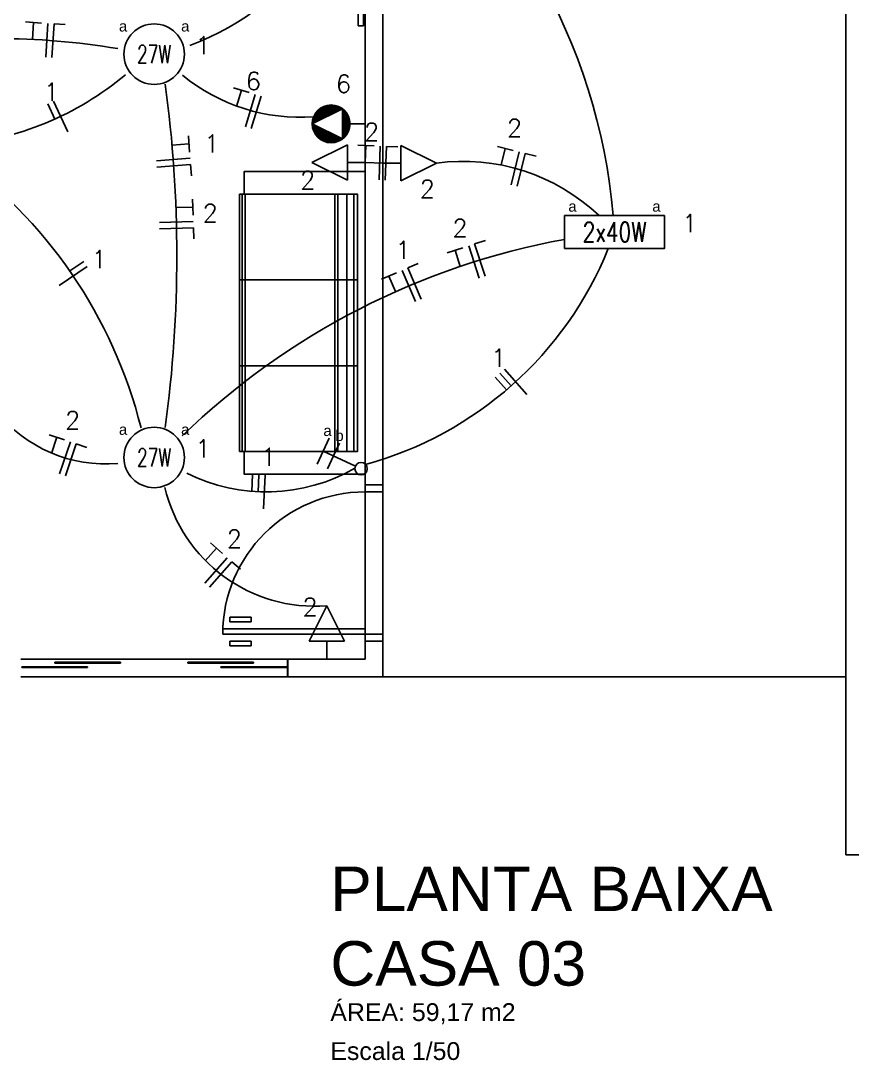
# Model space of a CAD drawing. Header units: metres. Extents: x 49 to 320, y -91 to 27.
# Drawn here: x 164.76 to 169.43, y -69.31 to -63.47 of the extents above; entities that cross this region are included whole.
import ezdxf
from ezdxf.enums import TextEntityAlignment as Align

# ---------------------------------------------------------------- set-up
doc = ezdxf.new("R2010")
doc.units = ezdxf.units.M
doc.header["$LTSCALE"] = 0.2
for name, color, linetype in [('ARQ-___-___-LEG', 3, 'Continuous'), ('ARQ-MOB-___-INT', 7, 'Continuous'), ('CIRCUITO', 7, 'Continuous'), ('CIRCUITO_FIACAO', 10, 'Continuous'), ('INTERRUPTORES', 6, 'Continuous'), ('LUMINARIAS', 1, 'Continuous'), ('SOMENTE_FIACAO', 3, 'Continuous'), ('SOMENTE_TUBULACAO', 5, 'Continuous'), ('TEXTO_INTERRUPTOR', 7, 'Continuous'), ('TOMADAS', 3, 'Continuous')]:
    doc.layers.add(name, color=color, linetype=linetype)
doc.styles.add('REGUA200', font='arial.ttf')
doc.styles.add('REGUA80', font='arial.ttf')
doc.styles.add('ROMANS', font='romans', dxfattribs={"height": 6})
doc.styles.get("Standard").update_dxf_attribs({"font": 'arial.ttf'})

# ---------------------------------------------------------------- blocks, each defined once
blk = doc.blocks.new('MBSOF232')
at = {"color": 0}
blk.add_lwpolyline([(100, 80), (-100, 80), (-100, 0), (-85, 0), (-85, -3), (85, -3), (85, 0), (100, 0)], close=True, dxfattribs=at)
at = {"layer": 'ARQ-MOB-___-INT'}
for p, q in [((85, 72.61), (-85, 72.61)), ((-28.51, -3), (-28.51, 75)), ((28.33, -3), (28.33, 75)), ((85, 67.93), (-85, 67.93)), ((85, 61.9), (-85, 61.9)), ((85, 59.89), (-85, 59.89)), ((85, 0.66), (-85, 0.66)), ((85, -1.35), (-85, -1.35))]:
    blk.add_line(p, q, dxfattribs=at)
blk.add_lwpolyline([(85, 0), (85, 75), (-85, 75), (-85, 0)], dxfattribs=at)
blk = doc.blocks.new('Titul1')
at = {"color": 6, "style": 'REGUA200', "width": 1.4}
blk.add_attdef('TITULO', (0, 0), '', height=5, dxfattribs=at)
at = {"color": 0, "style": 'REGUA80', "width": 1.4}
blk.add_attdef('ESCALA', (0, -3.98), '', height=2, dxfattribs=at)
blk = doc.blocks.new('*U345', base_point=(3476.24, 302.99))
at = {"linetype": 'Continuous'}
blk.add_circle((3476.24, 302.99), 17, dxfattribs=at)
at = {"linetype": 'Continuous', "style": 'ROMANS', "width": 0.7}
blk.add_text('27W', height=10, dxfattribs=at).set_placement((3476.2, 302.99), align=Align.MIDDLE)
blk = doc.blocks.new('*U346', base_point=(3476.24, 76.33))
at = {"linetype": 'Continuous'}
blk.add_circle((3476.24, 76.33), 17, dxfattribs=at)
at = {"linetype": 'Continuous', "style": 'ROMANS', "width": 0.7}
blk.add_text('27W', height=10, dxfattribs=at).set_placement((3476.2, 76.33), align=Align.MIDDLE)
blk = doc.blocks.new('*U395', base_point=(3734.74, 202.99))
blk.add_lwpolyline([(3706.74, 193.74), (3706.74, 212.24), (3762.74, 212.24), (3762.74, 193.74)], close=True)
at = {"style": 'ROMANS', "width": 0.75}
blk.add_text('2x40W', height=11, dxfattribs=at).set_placement((3734.74, 202.99), align=Align.MIDDLE)
blk = doc.blocks.new('*U407', base_point=(1850.74, 67.39))
for p, q in [((1827.1, 79.86), (1830.45, 87.13)), ((1832.93, 77.17), (1836.28, 84.44)), ((1827.1, 79.86), (1823.75, 72.6)), ((1845.26, 71.48), (1827.1, 79.86)), ((1832.93, 77.17), (1829.58, 69.91))]:
    blk.add_line(p, q)
blk.add_circle((1848.44, 70.02), 3.5)
blk = doc.blocks.new('*X411')
at = {"color": 0}
for p, q in [((339.16, 766.96), (342.24, 770.04)), ((339.75, 766.66), (343.31, 770.22)), ((340.34, 766.37), (344.28, 770.31)), ((340.93, 766.07), (345.18, 770.33)), ((341.52, 765.78), (346.02, 770.28)), ((342.1, 765.49), (346.8, 770.18)), ((342.69, 765.19), (347.55, 770.05)), ((343.28, 764.9), (348.26, 769.87)), ((332.44, 758.47), (337.42, 763.45)), ((332.52, 759.44), (337.42, 764.34)), ((332.71, 760.51), (337.42, 765.22)), ((333.04, 761.73), (337.42, 766.1)), ((333.63, 763.2), (337.42, 766.99)), ((335.06, 765.51), (337.24, 767.69)), ((337.98, 767.55), (339.55, 769.11)), ((338.57, 767.25), (341.02, 769.7)), ((343.87, 764.6), (348.94, 769.66)), ((344.46, 764.31), (349.58, 769.43)), ((345.05, 764.01), (350.2, 769.16)), ((345.64, 763.72), (350.79, 768.86)), ((346.23, 763.42), (351.35, 768.55)), ((346.82, 763.13), (351.89, 768.2)), ((347.41, 762.83), (352.41, 767.84)), ((348, 762.54), (352.9, 767.45)), ((348.59, 762.24), (353.38, 767.03)), ((349.18, 761.95), (353.83, 766.6)), ((349.77, 761.65), (354.25, 766.14)), ((350.35, 761.36), (354.66, 765.66)), ((350.94, 761.07), (355.04, 765.16)), ((351.53, 760.77), (355.4, 764.64)), ((352.12, 760.48), (355.74, 764.09)), ((352.71, 760.18), (356.05, 763.52)), ((353.3, 759.89), (356.33, 762.92)), ((332.42, 757.57), (337.42, 762.57)), ((332.47, 756.73), (337.42, 761.68)), ((332.56, 755.94), (337.42, 760.8)), ((332.7, 755.2), (337.42, 759.92)), ((332.87, 754.49), (337.42, 759.03)), ((333.08, 753.81), (337.42, 758.15)), ((333.32, 753.17), (337.42, 757.26)), ((333.59, 752.55), (337.42, 756.38)), ((343.27, 745.44), (353.9, 756.07)), ((344.07, 745.36), (355.67, 756.95)), ((344.93, 745.33), (357.42, 757.82)), ((345.85, 745.36), (357.38, 756.9)), ((353.89, 759.59), (356.59, 762.3)), ((354.48, 759.3), (356.82, 761.64)), ((355.07, 759), (357.02, 760.96)), ((355.66, 758.71), (357.19, 760.24)), ((356.25, 758.41), (357.31, 759.48)), ((356.84, 758.12), (357.39, 758.67)), ((333.88, 751.96), (337.42, 755.5)), ((334.2, 751.39), (337.42, 754.61)), ((334.55, 750.85), (337.42, 753.73)), ((334.91, 750.34), (337.42, 752.84)), ((335.3, 749.84), (337.42, 751.96)), ((335.71, 749.37), (337.42, 751.08)), ((336.15, 748.92), (337.42, 750.19)), ((336.6, 748.49), (337.42, 749.31)), ((338.66, 747.01), (341.53, 749.88)), ((339.23, 746.7), (343.3, 750.77)), ((339.83, 746.41), (345.06, 751.65)), ((340.45, 746.15), (346.83, 752.53)), ((341.11, 745.92), (348.6, 753.42)), ((341.79, 745.73), (350.37, 754.3)), ((342.51, 745.56), (352.13, 755.19)), ((346.85, 745.48), (357.27, 755.9)), ((347.95, 745.7), (357.05, 754.79)), ((349.23, 746.1), (356.65, 753.52)), ((350.84, 746.82), (355.93, 751.91)), ((337.08, 748.09), (337.42, 748.43)), ((337.58, 747.71), (337.99, 748.11)), ((338.11, 747.35), (339.76, 749))]:
    blk.add_line(p, q, dxfattribs=at)
blk = doc.blocks.new('*U414', base_point=(1850.74, 263.81))
for p, q in [((1820.99, 263.81), (1837.99, 272.31)), ((1837.99, 272.31), (1837.99, 255.31)), ((1837.99, 255.31), (1820.99, 263.81)), ((1842.24, 263.81), (1850.74, 263.81))]:
    blk.add_line(p, q)
blk.add_circle((1831.62, 263.81), 10.62)
at = {"xscale": 0.85, "yscale": 0.85, "zscale": 0.85, "rotation": 180}
blk.add_blockref('*X411', (2124.8, 907.96), dxfattribs=at)
blk = doc.blocks.new('*U425', base_point=(1829.21, -37.01))
for p, q in [((1819.21, -27.01), (1829.21, -7.01)), ((1829.21, -7.01), (1839.21, -27.01)), ((1839.21, -27.01), (1819.21, -27.01)), ((1829.21, -27.01), (1829.21, -37.01))]:
    blk.add_line(p, q)
blk = doc.blocks.new('*U426', base_point=(1850.74, 242.1))
for p, q in [((1820.74, 242.1), (1840.74, 252.1)), ((1840.74, 252.1), (1840.74, 232.1)), ((1840.74, 232.1), (1820.74, 242.1)), ((1840.74, 242.1), (1850.74, 242.1))]:
    blk.add_line(p, q)
blk = doc.blocks.new('*U427', base_point=(1860.74, 241.74))
for p, q in [((1870.74, 251.74), (1890.74, 241.74)), ((1870.74, 231.74), (1870.74, 251.74)), ((1870.74, 241.74), (1860.74, 241.74)), ((1890.74, 241.74), (1870.74, 231.74))]:
    blk.add_line(p, q)
blk = doc.blocks.new('*U434', base_point=(1605.24, 199.63))
at = {"linetype": 'ByBlock'}
for start, end in [(283.82247, 283.82247), (133.0073, 268.33735)]:
    blk.add_arc((1606.98, 259.32), 59.72, start, end, dxfattribs=at)
blk = doc.blocks.new('*U437', base_point=(1582.95, 306.12))
at = {"linetype": 'ByBlock'}
blk.add_arc((1651.12, -104.29), 416.04, 80.56994, 99.43006, dxfattribs=at)
blk = doc.blocks.new('*U439', base_point=(1555.21, 290.06))
at = {"linetype": 'ByBlock'}
for start, end in [(201.09787, 201.09787), (141.96764, 196.2101)]:
    blk.add_arc((1712.22, 167.25), 199.34, start, end, dxfattribs=at)
blk = doc.blocks.new('*U454', base_point=(1738.47, 286.17))
at = {"linetype": 'ByBlock'}
blk.add_arc((1024.38, 189.66), 720.58, 352.30262, 7.69738, dxfattribs=at)
blk = doc.blocks.new('*U455', base_point=(1723.55, 291.41))
at = {"linetype": 'ByBlock'}
blk.add_arc((1614.14, 421.38), 169.89, 274.61369, 310.09085, dxfattribs=at)
blk = doc.blocks.new('*U456', base_point=(1732.37, 92.94))
at = {"linetype": 'ByBlock'}
blk.add_arc((1470.13, 27.02), 270.4, 14.10915, 54.66184, dxfattribs=at)
blk = doc.blocks.new('*U457', base_point=(1719.32, 72.99))
at = {"linetype": 'ByBlock'}
for start, end in [(287.56289, 287.56289), (218.43399, 275.06739)]:
    blk.add_arc((1712.42, 150.79), 78.11, start, end, dxfattribs=at)
blk = doc.blocks.new('*U458', base_point=(1750.51, 67.49))
at = {"linetype": 'ByBlock'}
blk.add_arc((1795.17, 157.19), 100.2, 243.53123, 299.77846, dxfattribs=at)
blk = doc.blocks.new('*U459', base_point=(1738.24, 59.48))
at = {"linetype": 'ByBlock'}
blk.add_arc((1822.48, 79.27), 86.54, 193.2213, 274.46072, dxfattribs=at)
blk = doc.blocks.new('*U460', base_point=(1752.27, 307.91))
at = {"linetype": 'ByBlock'}
blk.add_arc((1702.12, 444.5), 145.5, 290.16087, 4.05589, dxfattribs=at)
blk = doc.blocks.new('*U461', base_point=(1748.18, 291.14))
at = {"linetype": 'ByBlock'}
blk.add_arc((1813.96, 371), 103.46, 230.52012, 274.33674, dxfattribs=at)
blk = doc.blocks.new('*U462', base_point=(1747.96, 88.4))
at = {"linetype": 'ByBlock'}
blk.add_arc((2037.38, -210.32), 415.94, 100.33806, 134.09441, dxfattribs=at)
blk = doc.blocks.new('*U463', base_point=(1982.05, 212.24))
at = {"linetype": 'ByBlock'}
blk.add_arc((1905.64, 131.77), 110.98, 46.4822, 97.71385, dxfattribs=at)
blk = doc.blocks.new('*U464', base_point=(1860.74, 241.74))
at = {"linetype": 'ByBlock'}
blk.add_lwpolyline([(1860.74, 241.74), (1860.74, 241.74), (1850.74, 242.1), (1850.74, 242.1)], dxfattribs=at)
blk = doc.blocks.new('*U465', base_point=(1987.27, 193.74))
at = {"linetype": 'ByBlock'}
blk.add_arc((1796.64, 270.64), 205.55, 285.33225, 338.03016, dxfattribs=at)
blk = doc.blocks.new('*U466', base_point=(1990.06, 212.24))
at = {"linetype": 'ByBlock'}
blk.add_arc((1658.81, 183.21), 332.52, 5.00833, 54.68694, dxfattribs=at)
blk = doc.blocks.new('N')
for p, q in [((0, 9.5), (-6.33, 9.5)), ((0, -9.5), (0, 9.5))]:
    blk.add_line(p, q)
blk = doc.blocks.new('F')
blk.add_line((0, -9.5), (0, 9.5))
blk = doc.blocks.new('T')
at = {"linetype": 'Continuous'}
for p, q in [((4.57, 9.5), (-4.57, 9.5)), ((0, 0), (0, 9.5))]:
    blk.add_line(p, q, dxfattribs=at)
blk = doc.blocks.new('*U514', base_point=(2515.67, 245.84))
at = {"layer": 'SOMENTE_FIACAO', "linetype": 'ByBlock', "rotation": 85.51595876999998}
for name, p in [('T', (2514.18, 251.77)), ('N', (2513.28, 240.23)), ('F', (2513.55, 243.72))]:
    blk.add_blockref(name, p, dxfattribs=at)
blk = doc.blocks.new('*U516', base_point=(2383.47, 171.99))
at = {"layer": 'SOMENTE_FIACAO', "linetype": 'ByBlock', "rotation": 336.73548515}
for name, p in [('N', (2378.07, 174.08)), ('F', (2381.28, 172.7)), ('T', (2388.7, 169.51))]:
    blk.add_blockref(name, p, dxfattribs=at)
blk = doc.blocks.new('R')
blk.add_line((0, 0), (0, 9.5))
blk = doc.blocks.new('*U525', base_point=(2578.29, 266.99))
at = {"layer": 'SOMENTE_FIACAO', "linetype": 'ByBlock', "rotation": 335.13352304}
for name, p in [('F', (2576.82, 267.98)), ('R', (2579.99, 266.5))]:
    blk.add_blockref(name, p, dxfattribs=at)
blk = doc.blocks.new('*U526', base_point=(2571.15, 179.39))
at = {"layer": 'SOMENTE_FIACAO', "linetype": 'ByBlock', "rotation": 55.62120412000001}
for name, p in [('F', (2569.7, 178.26)), ('R', (2571.68, 181.15))]:
    blk.add_blockref(name, p, dxfattribs=at)
blk = doc.blocks.new('*U527', base_point=(2465.82, 58.02))
at = {"layer": 'SOMENTE_FIACAO', "linetype": 'ByBlock', "rotation": 2.60554396}
for name, p in [('F', (2462.37, 56.93)), ('R', (2465.87, 57.09)), ('R', (2469.36, 57.25))]:
    blk.add_blockref(name, p, dxfattribs=at)
blk = doc.blocks.new('*U528', base_point=(2324.59, 117.47))
at = {"layer": 'SOMENTE_FIACAO', "linetype": 'ByBlock', "rotation": 318.55643906}
for name, p in [('F', (2321.17, 118.88)), ('R', (2323.79, 116.56)), ('R', (2326.42, 114.24))]:
    blk.add_blockref(name, p, dxfattribs=at)
blk = doc.blocks.new('*U583', base_point=(2512.92, 210.9))
at = {"layer": 'SOMENTE_FIACAO', "linetype": 'ByBlock', "rotation": 88.30810192}
for name, p in [('T', (2512.01, 216.72)), ('N', (2511.67, 205.15)), ('F', (2511.77, 208.65))]:
    blk.add_blockref(name, p, dxfattribs=at)
blk = doc.blocks.new('*U584', base_point=(2575.93, 78.43))
at = {"layer": 'SOMENTE_FIACAO', "linetype": 'ByBlock', "rotation": 18.61657323}
for name, p in [('T', (2581.98, 78.62)), ('N', (2571.01, 74.93)), ('F', (2574.33, 76.04))]:
    blk.add_blockref(name, p, dxfattribs=at)
blk = doc.blocks.new('*U587', base_point=(2490.73, 14.89))
at = {"layer": 'SOMENTE_FIACAO', "linetype": 'ByBlock', "rotation": 41.38205096000001}
for name, p in [('T', (2495.56, 18.16)), ('N', (2486.87, 10.51)), ('F', (2489.5, 12.83))]:
    blk.add_blockref(name, p, dxfattribs=at)
blk = doc.blocks.new('*U588', base_point=(2347.11, 186.19))
at = {"layer": 'SOMENTE_FIACAO', "linetype": 'ByBlock', "rotation": 342.10813305}
for name, p in [('N', (2341.38, 187.28)), ('F', (2344.71, 186.2)), ('T', (2352.39, 183.72))]:
    blk.add_blockref(name, p, dxfattribs=at)
blk = doc.blocks.new('*U589', base_point=(2324.51, 236.36))
at = {"layer": 'SOMENTE_FIACAO', "linetype": 'ByBlock', "rotation": 14.13164469}
for name, p in [('N', (2318.14, 237.97)), ('F', (2321.53, 238.83)), ('T', (2329.36, 240.8))]:
    blk.add_blockref(name, p, dxfattribs=at)
blk = doc.blocks.new('*U590', base_point=(2399.91, 241.95))
at = {"layer": 'SOMENTE_FIACAO', "linetype": 'ByBlock', "rotation": 2.03331521}
for name, p in [('F', (2397.62, 241.81)), ('T', (2405.69, 242.09)), ('N', (2394.13, 241.68))]:
    blk.add_blockref(name, p, dxfattribs=at)
blk = doc.blocks.new('*U609', base_point=(2586.89, 310.1))
at = {"layer": 'SOMENTE_FIACAO', "linetype": 'ByBlock', "rotation": 3.587455530000001}
for name, p in [('N', (2581.06, 310.57)), ('F', (2584.55, 310.78)), ('T', (2592.61, 311.29))]:
    blk.add_blockref(name, p, dxfattribs=at)
blk = doc.blocks.new('*U610', base_point=(2471.98, 273.58))
at = {"layer": 'SOMENTE_FIACAO', "linetype": 'ByBlock', "rotation": 16.82414026}
for name, p in [('T', (2478.01, 273.64)), ('F', (2466.93, 270.29)), ('F', (2470.28, 271.3))]:
    blk.add_blockref(name, p, dxfattribs=at)

msp = doc.modelspace()

# ---------------------------------------------------------------- linework, layer by layer
for p, q in [((169.3954, -59.853), (169.3954, -68.153)), ((166.6554, -62.693), (166.6554, -63.493)), ((166.6854, -63.493), (166.6854, -62.693)), ((166.6954, -63.133), (166.6954, -66.073)), ((166.7954, -66.073), (166.7954, -63.133)), ((166.6554, -63.493), (166.6854, -63.493)), ((166.6954, -66.073), (166.7954, -66.073)), ((166.7954, -66.073), (166.6954, -66.073)), ((166.6954, -66.073), (166.6954, -66.113)), ((166.6954, -66.113), (166.7954, -66.113)), ((166.6954, -66.113), (166.6954, -66.883)), ((166.7954, -66.113), (166.7954, -66.073)), ((166.7954, -66.913), (166.7954, -66.113)), ((166.7954, -66.913), (166.7954, -66.113)), ((166.0554, -66.818), (165.9354, -66.818)), ((165.9354, -66.818), (165.9354, -66.843)), ((166.0554, -66.843), (166.0554, -66.818)), ((166.6954, -66.883), (165.8954, -66.883)), ((165.8954, -66.883), (165.8954, -66.913)), ((165.9354, -66.843), (166.0554, -66.843)), ((166.6954, -66.913), (166.6954, -66.883)), ((165.8954, -66.913), (166.6954, -66.913)), ((166.6954, -66.913), (166.6954, -66.953)), ((166.7954, -66.913), (166.6954, -66.913)), ((166.7954, -66.953), (166.7954, -66.913)), ((166.0554, -66.953), (165.9354, -66.953)), ((165.9354, -66.953), (165.9354, -66.978)), ((165.9354, -66.978), (166.0554, -66.978)), ((166.0554, -66.978), (166.0554, -66.953)), ((166.6954, -66.953), (166.6954, -67.053)), ((166.7954, -66.953), (166.6954, -66.953)), ((166.6954, -66.953), (166.7954, -66.953)), ((166.7954, -67.153), (166.7954, -66.953)), ((166.2594, -67.053), (164.7614, -67.053)), ((166.2604, -67.053), (166.2594, -67.053)), ((166.2594, -67.053), (166.2594, -67.153)), ((166.2604, -67.053), (166.2604, -67.153)), ((166.6954, -67.053), (166.2604, -67.053)), ((166.2604, -67.153), (166.2604, -67.053)), ((165.1367, -67.0955), (164.7674, -67.0955)), ((164.7674, -67.0955), (164.7674, -67.1005)), ((164.7674, -67.1005), (165.1367, -67.1005)), ((165.3213, -67.0705), (164.952, -67.0705)), ((164.952, -67.0705), (164.952, -67.0755)), ((164.952, -67.0755), (165.3213, -67.0755)), ((165.1367, -67.1005), (165.1367, -67.0955)), ((165.3213, -67.0755), (165.3213, -67.0705)), ((166.0688, -67.0705), (165.6995, -67.0705)), ((165.6995, -67.0705), (165.6995, -67.0755)), ((165.6995, -67.0755), (166.0688, -67.0755)), ((166.2534, -67.0955), (165.8842, -67.0955)), ((165.8842, -67.0955), (165.8842, -67.1005)), ((165.8842, -67.1005), (166.2534, -67.1005)), ((166.0688, -67.0755), (166.0688, -67.0705)), ((166.2534, -67.1005), (166.2534, -67.0955)), ((164.7614, -67.153), (166.2594, -67.153)), ((166.2594, -67.153), (166.2604, -67.153)), ((166.2604, -67.153), (166.7954, -67.153)), ((166.7954, -67.153), (169.3954, -67.153)), ((166.7954, -67.153), (169.3954, -67.153)), ((169.3954, -68.153), (169.5454, -68.153))]:
    msp.add_line(p, q)
msp.add_arc((166.6954, -66.913), 0.8, 90, 180)

# ---------------------------------------------------------------- block references
at = {"xscale": -0.0085, "yscale": 0.0085, "zscale": 0.0085, "rotation": 270}
msp.add_blockref('MBSOF232', (166.0154, -65.163), dxfattribs=at)
at = {"layer": 'ARQ-___-___-LEG'}
ref = msp.add_blockref('Titul1', (166.4997, -68.4691), dxfattribs=dict(at, xscale=0.05, yscale=0.05, zscale=0.05))
ref.add_attrib('TITULO', 'PLANTA BAIXA', (166.4997, -68.4691), dxfattribs={"layer": '0', "color": 6, "height": 0.25, "style": 'REGUA200'})
ref.add_attrib('ESCALA', 'Escala 1/50', (166.4997, -69.3059), dxfattribs={"layer": '0', "color": 0, "height": 0.1, "style": 'REGUA80'})
ref = msp.add_blockref('Titul1', (166.4997, -68.8882), dxfattribs=dict(at, xscale=0.05, yscale=0.05, zscale=0.05))
ref.add_attrib('TITULO', 'CASA 03', (166.4997, -68.8882), dxfattribs={"layer": '0', "color": 6, "height": 0.25, "style": 'REGUA200'})
ref.add_attrib('ESCALA', 'ÁREA: 59,17 m2', (166.4997, -69.087), dxfattribs={"layer": '0', "color": 0, "height": 0.1, "style": 'REGUA80'})
at = {"layer": 'INTERRUPTORES', "xscale": 0.01, "yscale": 0.01, "zscale": 0.01}
msp.add_blockref('*U407', (166.6954, -66.009), dxfattribs=at)
at = {"layer": 'LUMINARIAS', "xscale": 0.01, "yscale": 0.01, "zscale": 0.01}
for name, p in [('*U345', (165.5104, -63.653)), ('*U395', (168.0954, -64.653)), ('*U346', (165.5104, -65.9196))]:
    msp.add_blockref(name, p, dxfattribs=at)
at = {"layer": 'SOMENTE_FIACAO', "linetype": 'ByBlock', "xscale": -0.01, "yscale": 0.01, "zscale": 0.01}
for name, p in [('*U609', (164.884, -63.5819)), ('*U610', (166.033, -63.947)), ('*U525', (164.97, -64.013)), ('*U514', (165.5962, -64.2244)), ('*U590', (166.7538, -64.2634)), ('*U589', (167.5077, -64.3193)), ('*U583', (165.6236, -64.5739)), ('*U588', (167.2818, -64.821)), ('*U526', (165.0414, -64.889)), ('*U516', (166.9182, -64.963)), ('*U528', (167.5069, -65.5082)), ('*U584', (164.9935, -65.8985)), ('*U527', (166.0946, -66.1027)), ('*U587', (165.8456, -66.534))]:
    msp.add_blockref(name, p, dxfattribs=at)
at = {"layer": 'SOMENTE_TUBULACAO', "linetype": 'Continuous', "xscale": 0.01, "yscale": 0.01, "zscale": 0.01}
for name, p in [('*U460', (165.7106, -63.6038)), ('*U466', (168.0886, -64.5605)), ('*U439', (163.6651, -63.7823)), ('*U434', (164.1654, -64.6866)), ('*U437', (163.9425, -63.6217)), ('*U455', (165.3485, -63.7688)), ('*U461', (165.6698, -63.7715)), ('*U454', (165.5727, -63.8211)), ('*U456', (165.4367, -65.7535)), ('*U463', (168.0085, -64.5605)), ('*U464', (166.7954, -64.2655)), ('*U457', (165.3062, -65.953)), ('*U462', (165.6676, -65.7989)), ('*U465', (168.0607, -64.7455)), ('*U458', (165.6931, -66.008)), ('*U459', (165.5703, -66.0881))]:
    msp.add_blockref(name, p, dxfattribs=at)
at = {"layer": 'TOMADAS', "xscale": 0.01, "yscale": 0.01, "zscale": 0.01}
for name, p in [('*U414', (166.6954, -64.0448)), ('*U426', (166.6954, -64.2619)), ('*U427', (166.7954, -64.2655)), ('*U425', (166.4801, -67.053))]:
    msp.add_blockref(name, p, dxfattribs=at)

# ---------------------------------------------------------------- texts
at = {"layer": 'CIRCUITO', "style": 'ROMANS'}
for s, p in [('1', (165.7416, -63.653)), ('6', (166.5307, -63.8699)), ('2', (166.3298, -64.411)), ('2', (167.0013, -64.4608)), ('1', (168.4753, -64.653)), ('1', (165.7416, -65.9196)), ('2', (166.3429, -66.8098))]:
    msp.add_text(s, height=0.1, dxfattribs=at).set_placement(p)
at = {"layer": 'CIRCUITO_FIACAO', "linetype": 'ByBlock', "style": 'ROMANS'}
for s, p in [('6', (166.0247, -63.854)), ('1', (164.8905, -63.9147)), ('2', (167.4912, -64.1186)), ('2', (166.6888, -64.1408)), ('1', (165.7913, -64.2062)), ('2', (165.7823, -64.5964)), ('2', (167.185, -64.6805)), ('1', (166.865, -64.8039)), ('1', (165.1588, -64.8549)), ('1', (167.402, -65.4095)), ('2', (165.0096, -65.7606)), ('1', (166.1094, -65.967)), ('2', (165.918, -66.4271))]:
    msp.add_text(s, height=0.1, dxfattribs=at).set_placement(p)
at = {"layer": 'TEXTO_INTERRUPTOR'}
for s, p in [('a', (165.3358, -63.4961)), ('a', (165.685, -63.4961)), ('a', (167.8597, -64.5089)), ('a', (168.3311, -64.5089)), ('a', (165.3358, -65.7627)), ('a', (165.685, -65.7627)), ('a', (166.484, -65.7697)), ('a', (166.484, -65.7697)), ('b', (166.5513, -65.7956)), ('b', (166.5513, -65.7956))]:
    msp.add_text(s, height=0.06, dxfattribs=at).set_placement(p, align=Align.MIDDLE)

doc.saveas('drawing.dxf')
